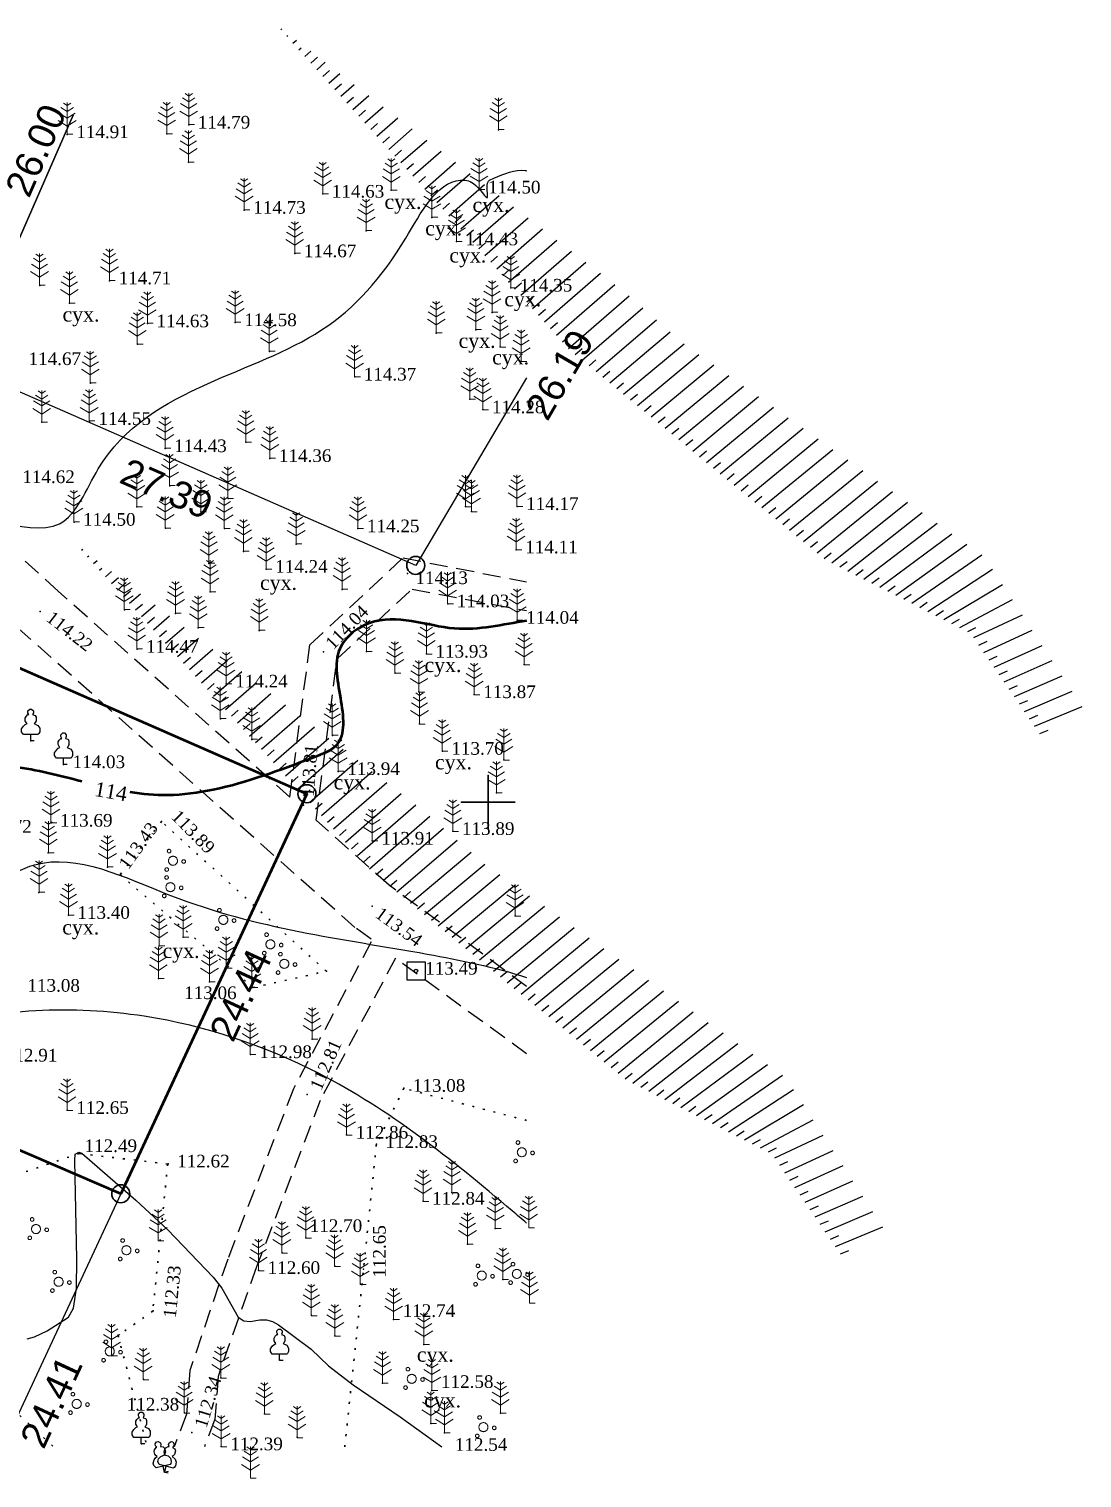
# Model space of a CAD drawing. Header units: millimetres. Extents: x 5405467 to 5405583, y 5524862 to 5524943.
# Drawn here: x 5405524.6 to 5405582.9, y 5524862.6 to 5524942.8 of the extents above; entities that cross this region are included whole.
import ezdxf
from ezdxf.enums import TextEntityAlignment as Align

# ---------------------------------------------------------------- set-up
doc = ezdxf.new("R2010")
doc.units = ezdxf.units.MM
for name, pattern in [('0', [0]), ('DASHEDX2', [1.5, 1, -0.5]), ('HIDDEN', [0.5, 0, -0.5]), ('суцільна', [50, 50, 0])]:
    doc.linetypes.add(name, pattern=pattern)
for name, color, linetype, lineweight in [('11900000', 1, 'Continuous', 30), ('Контур', 7, 'HIDDEN', 30), ('ТОЧКИ', 7, 'Continuous', 30), ('усл. знак', 7, 'суцільна', 20)]:
    doc.layers.add(name, color=color, linetype=linetype, lineweight=lineweight)
for name, color, linetype in [('SC007', 7, 'Continuous'), ('горизонтали', 42, 'Continuous'), ('дороги', 7, 'Continuous'), ('Ділянки_Межі', 10, 'Continuous'), ('надписи', 7, 'Continuous'), ('Откос', 7, 'Continuous'), ('отметки', 7, 'Continuous'), ('промеры', 185, 'Continuous'), ('Растительность', 7, 'Continuous')]:
    doc.layers.add(name, color=color, linetype=linetype)
doc.styles.get("Standard").update_dxf_attribs({"font": 'arial.ttf'})
doc.styles.add('times', font='times.ttf')

# ---------------------------------------------------------------- blocks, each defined once
blk = doc.blocks.new('SYMBOL902')
at = {"layer": 'SC007'}
blk.add_lwpolyline([(-1.25, -1.25), (-1.25, 1.25), (1.25, 1.25), (1.25, -1.25)], close=True, dxfattribs=at)
blk.add_circle((0, 0), 0.25, dxfattribs=at)
blk = doc.blocks.new('A$C51FE15A3')
at = {"layer": 'Растительность', "color": 94, "lineweight": 0}
for points in [[(-0.201, 1.726), (0, 1.584), (0.201, 1.726)], [(0, 1.75), (0, 0), (0.319, 0)], [(-0.447, 1.172), (0, 0.895), (0.447, 1.172)], [(-0.343, 1.489), (0, 1.267), (0.343, 1.489)], [(-0.493, 0.753), (0, 0.444), (0.493, 0.753)]]:
    blk.add_lwpolyline(points, dxfattribs=at)
blk = doc.blocks.new('A$C2ACB5305')
at = {"layer": 'Растительность'}
blk.add_lwpolyline([(0.2, 0), (0.2, 0), (0, 0), (0, 0.35), (-0.4, 0.35), (-0.5, 0.5), (-0.5, 0.65), (-0.4, 0.8), (-0.3, 0.9), (-0.2, 0.95), (-0.25, 1), (-0.3, 1.1), (-0.3, 1.25), (-0.25, 1.35), (-0.15, 1.45), (-0.1, 1.45), (-0.15, 1.55), (-0.15, 1.65), (-0.05, 1.75), (0.05, 1.75), (0.15, 1.65), (0.15, 1.55), (0.1, 1.45), (0.25, 1.4), (0.3, 1.3), (0.3, 1.1), (0.25, 1), (0.2, 0.95), (0.4, 0.85), (0.5, 0.7), (0.5, 0.5), (0.45, 0.4), (0.4, 0.35), (0, 0.35)], dxfattribs=at)
blk = doc.blocks.new('A$C72385B22')
at = {"layer": 'усл. знак'}
for centre, radius in [((0, 0), 0.625), ((-0.02, 1.49), 0.25), ((-1.29, -0.64), 0.25), ((1.28, -0.76), 0.25)]:
    blk.add_circle(centre, radius, dxfattribs=at)
blk = doc.blocks.new('Geo_Otkos_1', base_point=(5406079.34, 5525314.645, 108.81))
at = {"color": 0, "lineweight": -2}
for p, q in [((5406080.004, 5525313.91, 108.81), (5406080.066, 5525313.965, 108.81)), ((5406080.336, 5525313.543, 108.81), (5406080.402, 5525313.6, 108.81)), ((5406080.668, 5525313.176, 108.81), (5406080.868, 5525313.349, 108.81)), ((5406081.001, 5525312.808, 108.81), (5406081.135, 5525312.925, 108.81)), ((5406081.333, 5525312.441, 108.81), (5406081.67, 5525312.734, 108.81)), ((5406081.665, 5525312.073, 108.81), (5406082.042, 5525312.402, 108.81)), ((5406081.997, 5525311.706, 108.81), (5406082.472, 5525312.119, 108.81)), ((5406082.329, 5525311.338, 108.81), (5406082.706, 5525311.667, 108.81)), ((5406082.661, 5525310.971, 108.81), (5406083.274, 5525311.504, 108.81)), ((5406082.994, 5525310.604, 108.81), (5406083.371, 5525310.932, 108.81)), ((5406083.326, 5525310.236, 108.81), (5406084.076, 5525310.889, 108.81)), ((5406083.658, 5525309.869, 108.81), (5406084.035, 5525310.197, 108.81)), ((5406083.99, 5525309.501, 108.81), (5406084.878, 5525310.274, 108.81)), ((5406084.322, 5525309.134, 108.81), (5406084.699, 5525309.462, 108.81)), ((5406084.654, 5525308.767, 108.81), (5406085.68, 5525309.659, 108.81)), ((5406084.987, 5525308.399, 108.81), (5406085.364, 5525308.727, 108.81)), ((5406085.319, 5525308.032, 108.81), (5406086.481, 5525309.044, 108.81)), ((5406085.983, 5525307.297, 108.81), (5406087.283, 5525308.429, 108.81)), ((5406085.651, 5525307.664, 108.81), (5406086.028, 5525307.993, 108.81)), ((5406086.647, 5525306.562, 108.81), (5406088.085, 5525307.814, 108.81)), ((5406086.315, 5525306.929, 108.81), (5406086.692, 5525307.258, 108.81)), ((5406087.312, 5525305.827, 108.81), (5406088.887, 5525307.199, 108.81)), ((5406086.98, 5525306.195, 108.81), (5406087.357, 5525306.523, 108.81)), ((5406087.976, 5525305.092, 108.81), (5406089.689, 5525306.584, 108.81)), ((5406088.64, 5525304.357, 108.81), (5406090.491, 5525305.969, 108.81)), ((5406087.644, 5525305.46, 108.81), (5406088.021, 5525305.788, 108.81)), ((5406089.305, 5525303.623, 108.81), (5406091.293, 5525305.353, 108.81)), ((5406088.308, 5525304.725, 108.81), (5406088.685, 5525305.053, 108.81)), ((5406088.973, 5525303.99, 108.81), (5406089.35, 5525304.318, 108.81)), ((5406089.969, 5525302.888, 108.81), (5406092.095, 5525304.738, 108.81)), ((5406089.637, 5525303.255, 108.81), (5406090.014, 5525303.584, 108.81)), ((5406090.633, 5525302.153, 108.81), (5406092.896, 5525304.123, 108.81)), ((5406091.298, 5525301.418, 108.81), (5406093.698, 5525303.508, 108.81)), ((5406090.301, 5525302.52, 108.81), (5406090.678, 5525302.849, 108.81)), ((5406091.962, 5525300.683, 108.81), (5406094.5, 5525302.893, 108.81)), ((5406090.965, 5525301.786, 108.81), (5406091.343, 5525302.114, 108.81)), ((5406092.626, 5525299.948, 108.81), (5406095.302, 5525302.278, 108.81)), ((5406091.63, 5525301.051, 108.81), (5406092.007, 5525301.379, 108.81)), ((5406093.291, 5525299.214, 108.81), (5406096.104, 5525301.663, 108.81)), ((5406092.294, 5525300.316, 108.81), (5406092.671, 5525300.644, 108.81)), ((5406093.955, 5525298.479, 108.81), (5406096.906, 5525301.048, 108.81)), ((5406094.619, 5525297.744, 108.81), (5406097.708, 5525300.433, 108.81)), ((5406092.958, 5525299.581, 108.81), (5406093.336, 5525299.909, 108.81)), ((5406095.284, 5525297.009, 108.81), (5406098.51, 5525299.818, 108.81)), ((5406093.623, 5525298.846, 108.81), (5406094, 5525299.174, 108.81)), ((5406095.948, 5525296.274, 108.81), (5406099.292, 5525299.179, 108.81)), ((5406094.287, 5525298.111, 108.81), (5406094.664, 5525298.44, 108.81)), ((5406096.698, 5525295.63, 108.81), (5406100.052, 5525298.514, 108.81)), ((5406094.951, 5525297.376, 108.81), (5406095.329, 5525297.705, 108.81)), ((5406097.463, 5525295, 108.81), (5406100.813, 5525297.849, 108.81)), ((5406098.228, 5525294.37, 108.81), (5406101.574, 5525297.185, 108.81)), ((5406095.616, 5525296.642, 108.81), (5406095.993, 5525296.97, 108.81)), ((5406098.992, 5525293.74, 108.81), (5406102.341, 5525296.529, 108.81)), ((5406096.316, 5525295.944, 108.81), (5406096.694, 5525296.271, 108.81)), ((5406097.081, 5525295.315, 108.81), (5406097.461, 5525295.64, 108.81)), ((5406099.757, 5525293.111, 108.81), (5406103.166, 5525295.944, 108.81)), ((5406097.845, 5525294.685, 108.81), (5406098.227, 5525295.008, 108.81)), ((5406100.522, 5525292.481, 108.81), (5406103.99, 5525295.36, 108.81)), ((5406101.287, 5525291.851, 108.81), (5406104.814, 5525294.775, 108.81)), ((5406098.61, 5525294.055, 108.81), (5406098.994, 5525294.376, 108.81)), ((5406102.051, 5525291.221, 108.81), (5406105.639, 5525294.191, 108.81)), ((5406099.375, 5525293.425, 108.81), (5406099.759, 5525293.745, 108.81)), ((5406100.14, 5525292.796, 108.81), (5406100.524, 5525293.115, 108.81)), ((5406102.816, 5525290.592, 108.81), (5406106.463, 5525293.606, 108.81)), ((5406100.904, 5525292.166, 108.81), (5406101.289, 5525292.485, 108.81)), ((5406103.581, 5525289.962, 108.81), (5406107.287, 5525293.022, 108.81)), ((5406104.347, 5525289.334, 108.81), (5406108.112, 5525292.437, 108.81)), ((5406101.669, 5525291.536, 108.81), (5406102.054, 5525291.855, 108.81)), ((5406105.114, 5525288.708, 108.81), (5406108.936, 5525291.853, 108.81)), ((5406102.434, 5525290.907, 108.81), (5406102.819, 5525291.225, 108.81)), ((5406105.882, 5525288.081, 108.81), (5406109.76, 5525291.268, 108.81)), ((5406106.649, 5525287.455, 108.81), (5406110.585, 5525290.684, 108.81)), ((5406103.198, 5525290.277, 108.81), (5406103.584, 5525290.595, 108.81)), ((5406103.963, 5525289.647, 108.81), (5406104.349, 5525289.965, 108.81)), ((5406107.416, 5525286.828, 108.81), (5406111.409, 5525290.099, 108.81)), ((5406104.731, 5525289.021, 108.81), (5406105.117, 5525289.339, 108.81)), ((5406108.184, 5525286.202, 108.81), (5406112.233, 5525289.515, 108.81)), ((5406105.498, 5525288.394, 108.81), (5406105.884, 5525288.712, 108.81)), ((5406108.951, 5525285.575, 108.81), (5406113.058, 5525288.93, 108.81)), ((5406109.719, 5525284.949, 108.81), (5406113.882, 5525288.346, 108.81)), ((5406106.265, 5525287.768, 108.81), (5406106.652, 5525288.085, 108.81)), ((5406107.033, 5525287.141, 108.81), (5406107.419, 5525287.458, 108.81)), ((5406110.531, 5525284.392, 108.81), (5406114.706, 5525287.761, 108.81)), ((5406107.8, 5525286.515, 108.81), (5406108.187, 5525286.832, 108.81)), ((5406111.415, 5525283.945, 108.81), (5406115.53, 5525287.178, 108.81)), ((5406108.567, 5525285.889, 108.81), (5406108.955, 5525286.205, 108.81)), ((5406112.3, 5525283.499, 108.81), (5406116.353, 5525286.594, 108.81)), ((5406113.184, 5525283.052, 108.81), (5406117.177, 5525286.011, 108.81)), ((5406109.335, 5525285.262, 108.81), (5406109.722, 5525285.578, 108.81)), ((5406114.068, 5525282.605, 108.81), (5406118, 5525285.428, 108.81)), ((5406110.102, 5525284.636, 108.81), (5406110.49, 5525284.952, 108.81)), ((5406110.973, 5525284.169, 108.81), (5406111.365, 5525284.48, 108.81)), ((5406114.952, 5525282.158, 108.81), (5406118.824, 5525284.844, 108.81)), ((5406111.857, 5525283.722, 108.81), (5406112.253, 5525284.028, 108.81)), ((5406112.742, 5525283.275, 108.81), (5406113.141, 5525283.576, 108.81)), ((5406115.836, 5525281.711, 108.81), (5406119.427, 5525284.052, 108.81)), ((5406113.626, 5525282.828, 108.81), (5406114.03, 5525283.123, 108.81)), ((5406114.51, 5525282.381, 108.81), (5406114.918, 5525282.67, 108.81)), ((5406116.72, 5525281.264, 108.81), (5406119.976, 5525283.208, 108.81)), ((5406115.394, 5525281.934, 108.81), (5406115.808, 5525282.214, 108.81)), ((5406117.604, 5525280.817, 108.81), (5406120.525, 5525282.365, 108.81)), ((5406116.278, 5525281.487, 108.81), (5406116.702, 5525281.752, 108.81)), ((5406117.162, 5525281.04, 108.81), (5406117.597, 5525281.286, 108.81)), ((5406118.388, 5525280.256, 108.81), (5406121.074, 5525281.522, 108.81)), ((5406118.046, 5525280.593, 108.81), (5406118.495, 5525280.814, 108.81)), ((5406118.949, 5525279.439, 108.81), (5406121.624, 5525280.676, 108.81)), ((5406118.669, 5525279.848, 108.81), (5406119.122, 5525280.059, 108.81)), ((5406119.51, 5525278.623, 108.81), (5406122.175, 5525279.829, 108.81)), ((5406119.23, 5525279.031, 108.81), (5406119.684, 5525279.239, 108.81)), ((5406120.071, 5525277.806, 108.81), (5406122.725, 5525278.983, 108.81)), ((5406119.791, 5525278.215, 108.81), (5406120.247, 5525278.419, 108.81)), ((5406120.632, 5525276.99, 108.81), (5406123.276, 5525278.136, 108.81)), ((5406120.351, 5525277.398, 108.81), (5406120.809, 5525277.599, 108.81)), ((5406121.193, 5525276.173, 108.81), (5406123.827, 5525277.29, 108.81)), ((5406120.912, 5525276.582, 108.81), (5406121.372, 5525276.779, 108.81)), ((5406121.754, 5525275.357, 108.81), (5406124.377, 5525276.443, 108.81)), ((5406121.473, 5525275.765, 108.81), (5406121.934, 5525275.958, 108.81)), ((5406122.034, 5525274.948, 108.81), (5406122.497, 5525275.138, 108.81))]:
    blk.add_line(p, q, dxfattribs=at)

msp = doc.modelspace()

# ---------------------------------------------------------------- linework, layer by layer
at = {"layer": '11900000', "color": 0, "linetype": '0', "lineweight": 15, "ltscale": 0.7}
for points in [[(5405550, 5524898.496), (5405550, 5524901.504)], [(5405550, 5524898.496), (5405550, 5524901.504)], [(5405550, 5524898.496), (5405550, 5524901.504)], [(5405550, 5524898.496), (5405550, 5524901.504)], [(5405550, 5524898.496), (5405550, 5524901.504)], [(5405550, 5524898.496), (5405550, 5524901.504)], [(5405550, 5524898.496), (5405550, 5524901.504)], [(5405550, 5524898.496), (5405550, 5524901.504)], [(5405550, 5524898.496), (5405550, 5524901.504)], [(5405550, 5524898.496), (5405550, 5524901.504)], [(5405550, 5524898.496), (5405550, 5524901.504)], [(5405548.496, 5524900), (5405551.504, 5524900)], [(5405548.496, 5524900), (5405551.504, 5524900)], [(5405548.496, 5524900), (5405551.504, 5524900)], [(5405548.496, 5524900), (5405551.504, 5524900)], [(5405548.496, 5524900), (5405551.504, 5524900)], [(5405548.496, 5524900), (5405551.504, 5524900)], [(5405548.496, 5524900), (5405551.504, 5524900)], [(5405548.496, 5524900), (5405551.504, 5524900)], [(5405548.496, 5524900), (5405551.504, 5524900)], [(5405548.496, 5524900), (5405551.504, 5524900)], [(5405548.496, 5524900), (5405551.504, 5524900)]]:
    msp.add_lwpolyline(points, dxfattribs=at)
at = {"layer": '11900000', "linetype": '0', "lineweight": 15, "ltscale": 0.7}
for points in [[(5405550, 5524898.496), (5405550, 5524901.504)], [(5405550, 5524898.496), (5405550, 5524901.504)], [(5405550, 5524898.496), (5405550, 5524901.504)], [(5405548.496, 5524900), (5405551.504, 5524900)], [(5405548.496, 5524900), (5405551.504, 5524900)], [(5405548.496, 5524900), (5405551.504, 5524900)], [(5405548.496, 5524900), (5405551.504, 5524900)], [(5405548.496, 5524900), (5405551.504, 5524900)], [(5405548.496, 5524900), (5405551.504, 5524900)]]:
    msp.add_lwpolyline(points, dxfattribs=at)
at = {"layer": '11900000', "color": 7}
for points in [[(5405550, 5524898.5, 0), (5405550, 5524901.5, 0)], [(5405550, 5524898.5, 0), (5405550, 5524901.5, 0)], [(5405548.5, 5524900, 0), (5405551.5, 5524900, 0)], [(5405548.5, 5524900, 0), (5405551.5, 5524900, 0)]]:
    msp.add_polyline3d(points, dxfattribs=at)
at = {"layer": 'горизонтали', "color": 32}
msp.add_polyline3d([(5405524.467, 5524870.282, 112.5), (5405524.887, 5524870.392, 112.5), (5405525.587, 5524870.722, 112.5), (5405526.767, 5524871.472, 112.5), (5405527.047, 5524871.982, 112.5), (5405527.197, 5524873.062, 112.5), (5405527.217, 5524874.702, 112.5), (5405527.117, 5524880.162, 112.5), (5405527.137, 5524880.502, 112.5), (5405527.337, 5524880.622, 112.5), (5405527.497, 5524880.562, 112.5), (5405530.487, 5524877.962, 112.5), (5405532.267, 5524876.322, 112.5), (5405534.767, 5524873.702, 112.5), (5405535.247, 5524873.082, 112.5), (5405536.167, 5524871.472, 112.5), (5405536.477, 5524871.272, 112.5), (5405536.817, 5524871.242, 112.5), (5405537.367, 5524871.322, 112.5), (5405537.727, 5524871.332, 112.5), (5405538.067, 5524871.242, 112.5), (5405538.397, 5524871.062, 112.5), (5405540.207, 5524869.712, 112.5), (5405541.167, 5524868.792, 112.5), (5405542.527, 5524867.722, 112.5), (5405545.137, 5524865.952, 112.5), (5405547.445, 5524864.294, 112.5)], dxfattribs=at)
for points, knots in [([(5405469.389, 5524914.336), (5405470.777, 5524913.318), (5405474.866, 5524911.049), (5405480.954, 5524910.859), (5405487.753, 5524910.726), (5405489.619, 5524917.188), (5405495.917, 5524914.065), (5405499.639, 5524916.398), (5405503.163, 5524916.446), (5405505.422, 5524912.201), (5405510.741, 5524912.765), (5405517.84, 5524907.268), (5405517.736, 5524918.751), (5405526.319, 5524913.304), (5405528.739, 5524920.191), (5405534.133, 5524923.283), (5405541.145, 5524925.692), (5405545.038, 5524930.064), (5405547.24, 5524934.591), (5405549.31, 5524934.412), (5405550.203, 5524932.882), (5405549.792, 5524934.366), (5405550.801, 5524934.735), (5405551.509, 5524935.064), (5405552.105, 5524934.971), (5405552.133, 5524934.966)], [631.34306, 631.34306, 631.34306, 631.34306, 636.424411, 645.037599, 650.155211, 654.20471, 660.817642, 664.928993, 667.318617, 670.308652, 677.41329, 682.706882, 689.124319, 696.095438, 699.812558, 707.481109, 714.462237, 721.355903, 725.779106, 726.515958, 727.610805, 728.505739, 728.853044, 730.63022, 730.716437, 730.716437, 730.716437, 730.716437]), ([(5405469.389, 5524892.291), (5405472.155, 5524891.75), (5405478.212, 5524894.315), (5405487.765, 5524893.352), (5405494.628, 5524888.993), (5405502.439, 5524889.215), (5405504.562, 5524893.563), (5405508.71, 5524895.669), (5405514.135, 5524895.596), (5405520.051, 5524893.253), (5405525.711, 5524898.003), (5405534.805, 5524893.237), (5405543.554, 5524892.265), (5405550.351, 5524890.868), (5405552.133, 5524890.287)], [69.583901, 69.583901, 69.583901, 69.583901, 78.614199, 86.783744, 97.871674, 102.815261, 107.548903, 110.976626, 116.23534, 123.592332, 128.146341, 135.872297, 150.444107, 156.018527, 156.018527, 156.018527, 156.018527]), ([(5405552.133, 5524876.685), (5405551.868, 5524876.91), (5405548.199, 5524880.043), (5405541.86, 5524885.092), (5405530.532, 5524888.902), (5405519.961, 5524888.451), (5405511.123, 5524883.841), (5405503.061, 5524877.143), (5405490.607, 5524880.098), (5405479.334, 5524878.953), (5405472.024, 5524880.474), (5405469.389, 5524881.166)], [165.323805, 165.323805, 165.323805, 165.323805, 166.34207, 179.461812, 189.669355, 201.545098, 209.892608, 219.526566, 231.106647, 245.459521, 253.59583, 253.59583, 253.59583, 253.59583])]:
    msp.add_open_spline(points, degree=3, knots=knots, dxfattribs=at)
at = {"layer": 'горизонтали', "color": 32, "lineweight": 50}
for points, knots in [([(5405552.133, 5524910.05), (5405550.812, 5524909.833), (5405547.938, 5524909.122), (5405544.244, 5524910.782), (5405541.273, 5524908.538), (5405541.831, 5524905.932), (5405542.202, 5524903.177), (5405538.819, 5524901.9), (5405535.922, 5524900.789), (5405532.39, 5524900.291), (5405530.861, 5524900.44), (5405530.171, 5524900.552)], [165.51085, 165.51085, 165.51085, 165.51085, 169.517114, 174.24055, 176.267405, 179.154534, 181.765719, 183.175837, 189.048759, 191.580394, 193.680129, 193.680129, 193.680129, 193.680129]), ([(5405527.495, 5524901.146), (5405526.248, 5524901.464), (5405524.159, 5524902.02), (5405521.237, 5524902.101), (5405517.005, 5524902.19), (5405514.689, 5524907.329), (5405509.989, 5524906.658), (5405506.812, 5524904.913), (5405502.087, 5524905.078), (5405497.049, 5524903.519), (5405494.428, 5524899.014), (5405488.528, 5524899.028), (5405483.602, 5524904.357), (5405475.991, 5524904.129), (5405471.123, 5524904.086), (5405469.389, 5524904.108)], [196.40681, 196.40681, 196.40681, 196.40681, 200.230739, 202.823923, 205.243831, 212.423165, 215.395728, 218.258995, 223.252411, 229.279318, 232.992538, 237.766943, 244.213134, 253.624228, 258.872437, 258.872437, 258.872437, 258.872437])]:
    msp.add_open_spline(points, degree=3, knots=knots, dxfattribs=at)
at = {"layer": 'дороги', "color": 7, "linetype": 'DASHEDX2'}
for points, elevation in [([(5405539.025, 5524900.277), (5405526.201, 5524911.666), (5405519.211, 5524918.065), (5405516.109, 5524920.874), (5405507.325, 5524928.213), (5405498.739, 5524935.236), (5405495.334, 5524938.046)], 112.707), ([(5405543.518, 5524892.41), (5405542.628, 5524893.065), (5405524.191, 5524909.438), (5405518.086, 5524914.946)], 112.707), ([(5405539.025, 5524900.277), (5405540.13, 5524908.714), (5405545.295, 5524913.53), (5405552.133, 5524912.2)], 113.813), ([(5405540.47, 5524898.994), (5405541.642, 5524907.936), (5405545.789, 5524911.804), (5405552.133, 5524910.605)], 113.813), ([(5405552.133, 5524889.795), (5405544.518, 5524895.399), (5405540.47, 5524898.994)], 112.707), ([(5405552.133, 5524886.056), (5405544.865, 5524891.361)], 112.707)]:
    msp.add_lwpolyline(points, dxfattribs=dict(at, elevation=elevation))
for points in [[(5405543.531, 5524892.261), (5405539.223, 5524884.118), (5405535.58, 5524874.699)], [(5405544.865, 5524891.361), (5405540.697, 5524883.482), (5405537.177, 5524874.262)], [(5405535.58, 5524874.699), (5405533.477, 5524868.519)], [(5405537.177, 5524874.262), (5405535.044, 5524868.194)], [(5405533.477, 5524868.519), (5405533.304, 5524866.102), (5405532.616, 5524864.294)], [(5405535.044, 5524868.194), (5405534.866, 5524865.823), (5405534.293, 5524864.294)]]:
    msp.add_lwpolyline(points, dxfattribs=at)
at = {"layer": 'Ділянки_Межі', "lineweight": 25}
for points in [[(5405552.133, 5524923.5), (5405545.992, 5524913.11), (5405520.904, 5524924.094), (5405503.281, 5524931.809), (5405489.035, 5524938.046)], [(5405527.013, 5524938.046), (5405520.904, 5524924.094), (5405503.281, 5524931.809)], [(5405469.389, 5524931.365), (5405469.694, 5524931.231), (5405504.504, 5524915.991), (5405539.966, 5524900.465), (5405529.656, 5524878.309), (5405523.143, 5524864.294)]]:
    msp.add_lwpolyline(points, dxfattribs=at)
at = {"layer": 'Ділянки_Межі'}
for points in [[(5405520.904, 5524924.094), (5405527.013, 5524938.046)], [(5405552.133, 5524923.5), (5405545.992, 5524913.11), (5405520.904, 5524924.094)]]:
    msp.add_lwpolyline(points, dxfattribs=at)
at = {"layer": 'Ділянки_Межі', "lineweight": 50}
msp.add_lwpolyline([(5405494.751, 5524893.33), (5405504.504, 5524915.991), (5405539.966, 5524900.465), (5405529.656, 5524878.309)], close=True, dxfattribs=at)
at = {"layer": 'Ділянки_Межі', "lineweight": 0}
msp.add_lwpolyline([(5405485.105, 5524870.917), (5405494.751, 5524893.33), (5405529.656, 5524878.309), (5405523.143, 5524864.294)], dxfattribs=at)
at = {"layer": 'Контур', "color": 7, "linetype": 'HIDDEN'}
for points, elevation in [([(5405541.04, 5524890.64), (5405531.91, 5524898.93), (5405529.62, 5524895.98)], 113.42), ([(5405552.133, 5524882.374), (5405545.33, 5524884.15), (5405543.81, 5524881.03), (5405543.1, 5524874.11)], 113.34), ([(5405532.26, 5524879.96), (5405527.35, 5524880.54), (5405518.05, 5524877.36), (5405518.317, 5524871.302), (5405525.945, 5524864.294)], 112.62), ([(5405532.26, 5524879.96), (5405531.43, 5524871.81), (5405529.51, 5524870.46), (5405531.124, 5524864.294)], 112.62), ([(5405542.061, 5524864.294), (5405543.1, 5524874.11)], 111.97)]:
    msp.add_lwpolyline(points, dxfattribs=dict(at, elevation=elevation))
at = {"layer": 'Контур', "color": 7, "elevation": 113.427}
msp.add_lwpolyline([(5405529.619, 5524895.975), (5405536.984, 5524889.73), (5405541.043, 5524890.639)], dxfattribs=at)
at = {"layer": 'отметки', "color": 7}
for p in [(5405526.695, 5524936.973, 114.913), (5405532.207, 5524937.007, 114.829), (5405533.422, 5524937.506, 114.786), (5405550.569, 5524937.241, 114.542), (5405533.403, 5524935.434, 114.796), (5405540.844, 5524933.68, 114.633), (5405544.637, 5524933.893, 114.51), (5405549.494, 5524933.909, 114.501), (5405536.494, 5524932.788, 114.732), (5405546.893, 5524932.379, 114.43), (5405543.253, 5524931.637, 114.551), (5405539.296, 5524930.38, 114.674), (5405548.253, 5524931.042, 114.427), (5405529.042, 5524928.879, 114.712), (5405525.171, 5524928.617, 114.775), (5405551.254, 5524928.478, 114.349), (5405526.818, 5524927.625, 114.765), (5405531.135, 5524926.501, 114.634), (5405535.997, 5524926.561, 114.583), (5405550.22, 5524927.118, 114.332), (5405547.126, 5524925.977, 114.404), (5405549.322, 5524926.161, 114.358), (5405530.576, 5524925.356, 114.612), (5405537.887, 5524924.958, 114.509), (5405550.672, 5524925.209, 114.256), (5405551.833, 5524924.417, 114.247), (5405527.976, 5524923.209, 114.589), (5405542.612, 5524923.551, 114.374), (5405548.981, 5524922.312, 114.279), (5405549.712, 5524921.736, 114.279), (5405525.291, 5524921.039, 114.538), (5405527.922, 5524921.093, 114.546), (5405536.586, 5524919.931, 114.396), (5405532.119, 5524919.585, 114.427), (5405537.916, 5524919.04, 114.36), (5405532.368, 5524917.518, 114.446), (5405535.596, 5524916.812, 114.334), (5405530.555, 5524916.352, 114.395), (5405534.093, 5524916.073, 114.301), (5405548.746, 5524916.369, 114.189), (5405549.085, 5524916.089, 114.189), (5405551.604, 5524916.379, 114.171), (5405527.069, 5524915.509, 114.504), (5405532.127, 5524915.167, 114.364), (5405535.393, 5524915.151, 114.323), (5405542.791, 5524915.148, 114.253), (5405536.456, 5524913.888, 114.276), (5405539.371, 5524914.286, 114.21), (5405551.555, 5524913.981, 114.113), (5405534.542, 5524913.224, 114.301), (5405537.709, 5524912.903, 114.242), (5405545.542, 5524912.667, 114.126), (5405534.605, 5524911.64, 114.291), (5405541.912, 5524911.784, 114.195), (5405525.196, 5524910.552, 114.215), (5405529.861, 5524910.654, 114.383), (5405532.694, 5524910.454, 114.317), (5405547.762, 5524910.992, 114.028), (5405533.953, 5524909.662, 114.26), (5405537.32, 5524909.501, 114.241), (5405537.339, 5524909.507, 114.232), (5405551.611, 5524910.08, 114.041), (5405530.557, 5524908.472, 114.47), (5405540.886, 5524908.325, 114.041), (5405543.274, 5524908.346, 113.903), (5405546.584, 5524908.206, 113.932), (5405544.849, 5524907.152, 113.878), (5405551.993, 5524907.624, 113.891), (5405535.498, 5524906.552, 114.242), (5405546.173, 5524906.105, 113.872), (5405549.233, 5524905.963, 113.868), (5405535.184, 5524904.62, 114.338), (5405546.21, 5524904.333, 113.852), (5405524.668, 5524903.402, 114.061), (5405536.921, 5524903.475, 114.285), (5405541.377, 5524903.698, 114.024), (5405547.466, 5524902.827, 113.703), (5405550.872, 5524902.336, 113.768), (5405526.49, 5524902.084, 114.03), (5405541.706, 5524901.705, 113.936), (5405550.463, 5524900.517, 113.708), (5405539.774, 5524899.839, 113.813), (5405525.795, 5524898.846, 113.693), (5405531.916, 5524898.931, 113.887), (5405548.052, 5524898.385, 113.893), (5405543.588, 5524897.851, 113.912), (5405525.645, 5524897.192, 113.615), (5405528.916, 5524896.406, 113.456), (5405529.619, 5524895.975, 113.427), (5405525.128, 5524895.005, 113.272), (5405526.757, 5524893.736, 113.398), (5405543.573, 5524894.232, 113.537), (5405551.5, 5524893.699, 113.549), (5405531.779, 5524892.039, 113.176), (5405533.111, 5524892.525, 113.368), (5405531.747, 5524890.236, 113.139), (5405535.502, 5524890.801, 113.17), (5405541.043, 5524890.639, 113.422), (5405534.573, 5524890.05, 113.064), (5405536.924, 5524889.73, 113.174), (5405540.265, 5524886.877, 113.109), (5405536.834, 5524886.025, 112.983), (5405539.976, 5524883.815, 112.809), (5405545.331, 5524884.159, 113.075), (5405526.696, 5524882.935, 112.655), (5405542.167, 5524881.567, 112.863), (5405543.813, 5524881.05, 112.833), (5405527.371, 5524880.554, 112.495), (5405532.281, 5524879.971, 112.617), (5405547.997, 5524878.381, 112.858), (5405546.395, 5524877.91, 112.844), (5405539.905, 5524875.876, 112.696), (5405550.4, 5524876.38, 112.89), (5405538.592, 5524875.034, 112.669), (5405548.86, 5524875.52, 112.85), (5405541.509, 5524874.297, 112.674), (5405537.29, 5524874.072, 112.595), (5405543.104, 5524874.13, 112.649), (5405550.81, 5524873.56, 112.9), (5405542.927, 5524873.299, 112.7), (5405531.444, 5524871.831, 112.328), (5405540.217, 5524871.569, 112.578), (5405544.77, 5524871.34, 112.74), (5405529.522, 5524870.479, 112.461), (5405541.512, 5524870.445, 112.571), (5405546.44, 5524869.96, 112.74), (5405529.167, 5524869.36, 112.442), (5405538.461, 5524869.094, 112.417), (5405530.916, 5524868.028, 112.441), (5405535.208, 5524868.126, 112.401), (5405544.15, 5524867.83, 112.52), (5405546.89, 5524867.41, 112.58), (5405533.181, 5524866.179, 112.38), (5405550.68, 5524866.16, 112.64), (5405537.622, 5524866.132, 112.416), (5405546.82, 5524865.59, 112.54), (5405533.595, 5524865.083, 112.341), (5405539.427, 5524864.828, 112.304), (5405547.58, 5524865.07, 112.54), (5405530.802, 5524864.472, 112.403), (5405535.226, 5524864.31, 112.395)]:
    msp.add_point(p, dxfattribs=at)
at = {"layer": 'ТОЧКИ'}
for centre in [(5405545.992, 5524913.11), (5405539.966, 5524900.465), (5405529.656, 5524878.309)]:
    msp.add_circle(centre, 0.5, dxfattribs=at)

# ---------------------------------------------------------------- block references
at = {"layer": 'Откос', "color": 7}
for p in [(5405537.853, 5524943.499, 102.36), (5405526.822, 5524914.685, 100.01)]:
    msp.add_blockref('Geo_Otkos_1', p, dxfattribs=at)
at = {"layer": 'отметки', "color": 7, "xscale": 0.400000000372529, "yscale": 0.400000000372529, "zscale": 0.400000000372529}
msp.add_blockref('SYMBOL902', (5405546.01, 5524890.65, 113.49), dxfattribs=at)
at = {"layer": 'Растительность', "color": 7}
for name, p in [('A$C51FE15A3', (5405533.42, 5524937.52, 114.79)), ('A$C51FE15A3', (5405526.69, 5524936.99, 114.91)), ('A$C51FE15A3', (5405532.2, 5524937.02, 114.83)), ('A$C51FE15A3', (5405550.57, 5524937.25, 114.54)), ('A$C51FE15A3', (5405533.4, 5524935.45, 114.8)), ('A$C51FE15A3', (5405540.84, 5524933.69, 114.63)), ('A$C51FE15A3', (5405544.64, 5524933.9, 114.51)), ('A$C51FE15A3', (5405549.5, 5524933.92, 114.5)), ('A$C51FE15A3', (5405536.49, 5524932.8, 114.73)), ('A$C51FE15A3', (5405546.89, 5524932.39, 114.43)), ('A$C51FE15A3', (5405543.25, 5524931.65, 114.55)), ('A$C51FE15A3', (5405548.25, 5524931.05, 114.43)), ('A$C51FE15A3', (5405539.29, 5524930.4, 114.67)), ('A$C51FE15A3', (5405525.16, 5524928.63, 114.78)), ('A$C51FE15A3', (5405529.03, 5524928.89, 114.71)), ('A$C51FE15A3', (5405551.26, 5524928.49, 114.35)), ('A$C51FE15A3', (5405526.81, 5524927.64, 114.77)), ('A$C51FE15A3', (5405550.22, 5524927.13, 114.33)), ('A$C51FE15A3', (5405531.13, 5524926.52, 114.63)), ('A$C51FE15A3', (5405535.99, 5524926.58, 114.58)), ('A$C51FE15A3', (5405547.13, 5524925.99, 114.4)), ('A$C51FE15A3', (5405549.32, 5524926.17, 114.36)), ('A$C51FE15A3', (5405530.57, 5524925.37, 114.61)), ('A$C51FE15A3', (5405537.88, 5524924.97, 114.51)), ('A$C51FE15A3', (5405550.67, 5524925.2, 114.26)), ('A$C51FE15A3', (5405551.83, 5524924.41, 114.25)), ('A$C51FE15A3', (5405527.97, 5524923.22, 114.59)), ('A$C51FE15A3', (5405542.61, 5524923.56, 114.37)), ('A$C51FE15A3', (5405548.98, 5524922.31, 114.28)), ('A$C51FE15A3', (5405549.71, 5524921.73, 114.28)), ('A$C51FE15A3', (5405525.28, 5524921.05, 114.54)), ('A$C51FE15A3', (5405527.91, 5524921.11, 114.55)), ('A$C51FE15A3', (5405536.58, 5524919.94, 114.4)), ('A$C51FE15A3', (5405532.11, 5524919.6, 114.43)), ('A$C51FE15A3', (5405537.91, 5524919.05, 114.36)), ('A$C51FE15A3', (5405532.36, 5524917.53, 114.45)), ('A$C51FE15A3', (5405535.59, 5524916.82, 114.33)), ('A$C51FE15A3', (5405530.55, 5524916.36, 114.4)), ('A$C51FE15A3', (5405534.09, 5524916.08, 114.3)), ('A$C51FE15A3', (5405548.74, 5524916.36, 114.19)), ('A$C51FE15A3', (5405549.08, 5524916.08, 114.19)), ('A$C51FE15A3', (5405551.6, 5524916.37, 114.17)), ('A$C51FE15A3', (5405527.06, 5524915.52, 114.5)), ('A$C51FE15A3', (5405532.12, 5524915.18, 114.36)), ('A$C51FE15A3', (5405535.39, 5524915.16, 114.32)), ('A$C51FE15A3', (5405542.79, 5524915.16, 114.25)), ('A$C51FE15A3', (5405539.37, 5524914.3, 114.21)), ('A$C51FE15A3', (5405536.45, 5524913.9, 114.28)), ('A$C51FE15A3', (5405551.55, 5524913.97, 114.11)), ('A$C51FE15A3', (5405534.54, 5524913.24, 114.3)), ('A$C51FE15A3', (5405537.71, 5524912.91, 114.24)), ('A$C51FE15A3', (5405541.91, 5524911.8, 114.19)), ('A$C51FE15A3', (5405534.6, 5524911.65, 114.29)), ('A$C51FE15A3', (5405547.76, 5524910.98, 114.03)), ('A$C51FE15A3', (5405529.85, 5524910.67, 114.38)), ('A$C51FE15A3', (5405532.69, 5524910.47, 114.32)), ('A$C51FE15A3', (5405533.95, 5524909.67, 114.26)), ('A$C51FE15A3', (5405537.33, 5524909.52, 114.23)), ('A$C51FE15A3', (5405551.61, 5524910.07, 114.04)), ('A$C51FE15A3', (5405530.54, 5524908.49, 114.47)), ('A$C51FE15A3', (5405543.27, 5524908.34, 113.9)), ('A$C51FE15A3', (5405546.58, 5524908.2, 113.93)), ('A$C51FE15A3', (5405544.84, 5524907.14, 113.88)), ('A$C51FE15A3', (5405551.99, 5524907.61, 113.89)), ('A$C51FE15A3', (5405535.49, 5524906.56, 114.24)), ('A$C51FE15A3', (5405546.17, 5524906.1, 113.87)), ('A$C51FE15A3', (5405549.23, 5524905.95, 113.87)), ('A$C51FE15A3', (5405535.17, 5524904.64, 114.34)), ('A$C51FE15A3', (5405546.2, 5524904.32, 113.85)), ('A$C2ACB5305', (5405524.668, 5524903.402, 114.061)), ('A$C51FE15A3', (5405536.91, 5524903.49, 114.29)), ('A$C51FE15A3', (5405541.37, 5524903.71, 114.02)), ('A$C51FE15A3', (5405547.46, 5524902.82, 113.7)), ('A$C51FE15A3', (5405550.87, 5524902.32, 113.77)), ('A$C2ACB5305', (5405526.49, 5524902.084, 114.03)), ('A$C51FE15A3', (5405541.7, 5524901.71, 113.94)), ('A$C51FE15A3', (5405550.46, 5524900.51, 113.71)), ('A$C51FE15A3', (5405525.79, 5524898.85, 113.69)), ('A$C51FE15A3', (5405548.05, 5524898.38, 113.89)), ('A$C51FE15A3', (5405543.58, 5524897.86, 113.91)), ('A$C51FE15A3', (5405525.65, 5524897.19, 113.61)), ('A$C51FE15A3', (5405528.92, 5524896.41, 113.46)), ('A$C51FE15A3', (5405525.13, 5524895.01, 113.27)), ('A$C51FE15A3', (5405526.76, 5524893.74, 113.4)), ('A$C51FE15A3', (5405551.49, 5524893.69, 113.55)), ('A$C51FE15A3', (5405533.11, 5524892.53, 113.37)), ('A$C51FE15A3', (5405531.78, 5524892.04, 113.18)), ('A$C51FE15A3', (5405531.74, 5524890.24, 113.14)), ('A$C51FE15A3', (5405535.5, 5524890.8, 113.17)), ('A$C51FE15A3', (5405534.57, 5524890.05, 113.06)), ('A$C51FE15A3', (5405536.92, 5524889.73, 113.17)), ('A$C51FE15A3', (5405540.26, 5524886.87, 113.11)), ('A$C51FE15A3', (5405536.82, 5524886.02, 112.98)), ('A$C51FE15A3', (5405526.68, 5524882.93, 112.65)), ('A$C51FE15A3', (5405542.16, 5524881.55, 112.86)), ('A$C51FE15A3', (5405548, 5524878.37, 112.86)), ('A$C51FE15A3', (5405546.4, 5524877.89, 112.84)), ('A$C51FE15A3', (5405531.727, 5524875.698, 112.907)), ('A$C51FE15A3', (5405539.9, 5524875.86, 112.7)), ('A$C51FE15A3', (5405550.4, 5524876.38, 112.89)), ('A$C51FE15A3', (5405552.25, 5524876.43, 113.08)), ('A$C51FE15A3', (5405538.58, 5524875.02, 112.67)), ('A$C51FE15A3', (5405548.86, 5524875.52, 112.85)), ('A$C51FE15A3', (5405537.28, 5524874.05, 112.59)), ('A$C51FE15A3', (5405541.5, 5524874.28, 112.67)), ('A$C51FE15A3', (5405542.92, 5524873.28, 112.7)), ('A$C51FE15A3', (5405550.81, 5524873.56, 112.9)), ('A$C51FE15A3', (5405552.29, 5524872.25, 112.85)), ('A$C51FE15A3', (5405540.21, 5524871.55, 112.58)), ('A$C51FE15A3', (5405544.77, 5524871.34, 112.74)), ('A$C51FE15A3', (5405541.51, 5524870.43, 112.57)), ('A$C51FE15A3', (5405529.15, 5524869.34, 112.44)), ('A$C51FE15A3', (5405546.44, 5524869.96, 112.74)), ('A$C2ACB5305', (5405538.45, 5524869.07, 112.42)), ('A$C51FE15A3', (5405530.9, 5524868.01, 112.44)), ('A$C51FE15A3', (5405535.2, 5524868.1, 112.4)), ('A$C51FE15A3', (5405544.15, 5524867.83, 112.52)), ('A$C51FE15A3', (5405546.89, 5524867.41, 112.58)), ('A$C51FE15A3', (5405533.17, 5524866.16, 112.38)), ('A$C51FE15A3', (5405537.61, 5524866.11, 112.42)), ('A$C51FE15A3', (5405550.68, 5524866.16, 112.64)), ('A$C51FE15A3', (5405546.82, 5524865.59, 112.54)), ('A$C2ACB5305', (5405530.79, 5524864.46, 112.4)), ('A$C51FE15A3', (5405539.42, 5524864.8, 112.3)), ('A$C51FE15A3', (5405547.58, 5524865.07, 112.54)), ('A$C51FE15A3', (5405535.22, 5524864.29, 112.39)), ('A$C51FE15A3', (5405536.84, 5524862.57, 112.33))]:
    msp.add_blockref(name, p, dxfattribs=at)
for rotation in [12.94235764859721, 346.0907096391821]:
    msp.add_blockref('A$C2ACB5305', (5405532.08, 5524862.88, 112.4), dxfattribs=dict(at, rotation=rotation))
at = {"layer": 'усл. знак', "color": 7, "linetype": 'суцільна', "lineweight": 13, "xscale": 0.3999999998750298, "yscale": 0.3999999998750298, "zscale": 0.3999999998750298, "rotation": 265.3647753868261}
for p in [(5405532.549, 5524896.754), (5405532.409, 5524895.292), (5405535.335, 5524893.482), (5405537.947, 5524892.125), (5405538.713, 5524891.046), (5405551.868, 5524880.613), (5405524.964, 5524876.356), (5405529.974, 5524875.188), (5405549.651, 5524873.784), (5405551.591, 5524873.877), (5405526.217, 5524873.436), (5405529.051, 5524869.579, 112.44), (5405545.773, 5524868.063), (5405527.219, 5524866.677), (5405549.744, 5524865.387)]:
    msp.add_blockref('A$C72385B22', p, dxfattribs=at)

# ---------------------------------------------------------------- texts
at = {"layer": 'горизонтали', "color": 32, "lineweight": 50, "style": 'times'}
msp.add_text('114', height=0.8, rotation=350.05133, dxfattribs=at).set_placement((5405528.288, 5524901.143, 181.067), align=Align.TOP_LEFT)
at = {"layer": 'надписи', "color": 7, "style": 'times'}
for p in [(5405544.262, 5524933.652, 111.861), (5405549.138, 5524933.481, 111.861), (5405546.516, 5524932.184, 111.861), (5405547.855, 5524930.685, 111.861), (5405550.898, 5524928.259, 111.861), (5405526.432, 5524927.415, 111.861), (5405548.367, 5524925.956, 111.861), (5405550.224, 5524925.04, 111.861), (5405537.37, 5524912.556, 111.861), (5405546.478, 5524908.006, 111.861), (5405547.06, 5524902.617, 111.861), (5405541.445, 5524901.505, 111.861), (5405526.418, 5524893.471, 111.861), (5405531.976, 5524892.172, 111.861), (5405546.054, 5524869.811, 111.861), (5405546.457, 5524867.276, 111.861)]:
    msp.add_text('сух.', height=0.8, dxfattribs=at).set_placement(p, align=Align.TOP_LEFT)
at = {"layer": 'отметки', "color": 7, "style": 'times'}
for s, p in [('114.79', (5405533.922, 5524938.006, 114.786)), ('114.91', (5405527.195, 5524937.473, 114.913)), ('114.50', (5405549.994, 5524934.409, 114.501)), ('114.63', (5405541.344, 5524934.18, 114.633)), ('114.73', (5405536.994, 5524933.288, 114.732)), ('114.43', (5405548.753, 5524931.542, 114.427)), ('114.67', (5405539.796, 5524930.88, 114.674)), ('114.71', (5405529.542, 5524929.379, 114.712)), ('114.35', (5405551.754, 5524928.978, 114.349)), ('114.63', (5405531.635, 5524927.001, 114.634)), ('114.58', (5405536.497, 5524927.061, 114.583)), ('114.67', (5405524.551, 5524924.908, 114.67)), ('114.37', (5405543.112, 5524924.051, 114.374)), ('114.55', (5405528.422, 5524921.593, 114.546)), ('114.28', (5405550.212, 5524922.236, 114.279)), ('114.43', (5405532.619, 5524920.085, 114.427)), ('114.36', (5405538.416, 5524919.54, 114.36)), ('114.62', (5405524.206, 5524918.371, 114.617)), ('114.17', (5405552.104, 5524916.879, 114.171)), ('114.50', (5405527.569, 5524916.009, 114.504)), ('114.25', (5405543.291, 5524915.648, 114.253)), ('114.11', (5405552.055, 5524914.481, 114.113)), ('114.24', (5405538.209, 5524913.403, 114.242)), ('114.13', (5405545.974, 5524912.776, 114.126)), ('114.03', (5405548.262, 5524911.492, 114.028)), ('114.04', (5405552.111, 5524910.58, 114.041)), ('114.47', (5405531.057, 5524908.972, 114.47)), ('113.93', (5405547.084, 5524908.706, 113.932)), ('114.24', (5405535.998, 5524907.052, 114.242)), ('113.87', (5405549.733, 5524906.463, 113.868)), ('113.70', (5405547.966, 5524903.327, 113.703)), ('114.03', (5405526.99, 5524902.584, 114.03)), ('113.94', (5405542.206, 5524902.205, 113.936)), ('113.69', (5405526.295, 5524899.346, 113.693)), ('113.72', (5405521.822, 5524899.01, 113.716)), ('113.91', (5405544.088, 5524898.351, 113.912)), ('113.89', (5405548.552, 5524898.885, 113.893)), ('113.40', (5405527.257, 5524894.236, 113.398)), ('113.49', (5405546.515, 5524891.15, 113.486)), ('113.08', (5405524.488, 5524890.202, 113.084)), ('113.06', (5405533.166, 5524889.794)), ('112.91', (5405523.237, 5524886.336, 112.907)), ('112.98', (5405537.334, 5524886.525, 112.983)), ('113.08', (5405545.831, 5524884.659, 113.075)), ('112.65', (5405527.196, 5524883.435, 112.655)), ('112.86', (5405542.667, 5524882.067, 112.863)), ('112.83', (5405544.313, 5524881.55, 112.833)), ('112.49', (5405527.652, 5524881.322, 112.495)), ('112.62', (5405532.781, 5524880.471, 112.617)), ('112.84', (5405546.895, 5524878.41, 112.844)), ('112.70', (5405540.124, 5524876.894, 112.7)), ('112.60', (5405537.79, 5524874.572, 112.595)), ('112.38', (5405529.986, 5524867.007, 112.38)), ('112.39', (5405535.726, 5524864.81, 112.395))]:
    msp.add_text(s, height=0.7, dxfattribs=at).set_placement(p, align=Align.TOP_LEFT)
for s, rotation, p in [('114.22', 322.09936, (5405525.898, 5524910.639, 114.215)), ('114.04', 45.99592, (5405540.914, 5524908.883, 114.041)), ('113.81', 85.65692, (5405539.645, 5524900.329, 113.813)), ('113.89', 314.49115, (5405532.901, 5524899.642, 113.887)), ('113.43', 54.2385, (5405529.492, 5524896.615, 113.427)), ('113.54', 323.6535, (5405544.1, 5524894.243, 113.537)), ('112.81', 66.38444, (5405540.105, 5524884.259, 112.809)), ('112.65', 90, (5405543.628, 5524873.666, 112.649)), ('112.33', 84.18502, (5405532.004, 5524871.483, 112.328)), ('112.34', 72.9128, (5405533.725, 5524865.498, 112.341))]:
    msp.add_text(s, height=0.7, rotation=rotation, dxfattribs=at).set_placement(p, align=Align.TOP_LEFT)
for s, p in [('112.74', (5405545.27, 5524871.84, 112.74)), ('112.58', (5405547.39, 5524867.91, 112.58)), ('112.54', (5405548.16, 5524864.426, 112.54))]:
    msp.add_text(s, height=0.7, dxfattribs=at).set_placement(p, align=Align.MIDDLE_LEFT)
at = {"layer": 'промеры', "char_height": 1.5, "attachment_point": 1}
for s, insert, rotation in [('26.00', (5405523.203, 5524934), 66.37949), ('26.19', (5405551.987, 5524921.792), 59.77817), ('27.39', (5405530.099, 5524919.098), 336.35584), ('24.44', (5405534.513, 5524887.261), 65.21549), ('24.41', (5405524.027, 5524864.735), 65.21549)]:
    msp.add_mtext(s, dxfattribs=dict(at, insert=insert, rotation=rotation))

doc.saveas('drawing.dxf')
